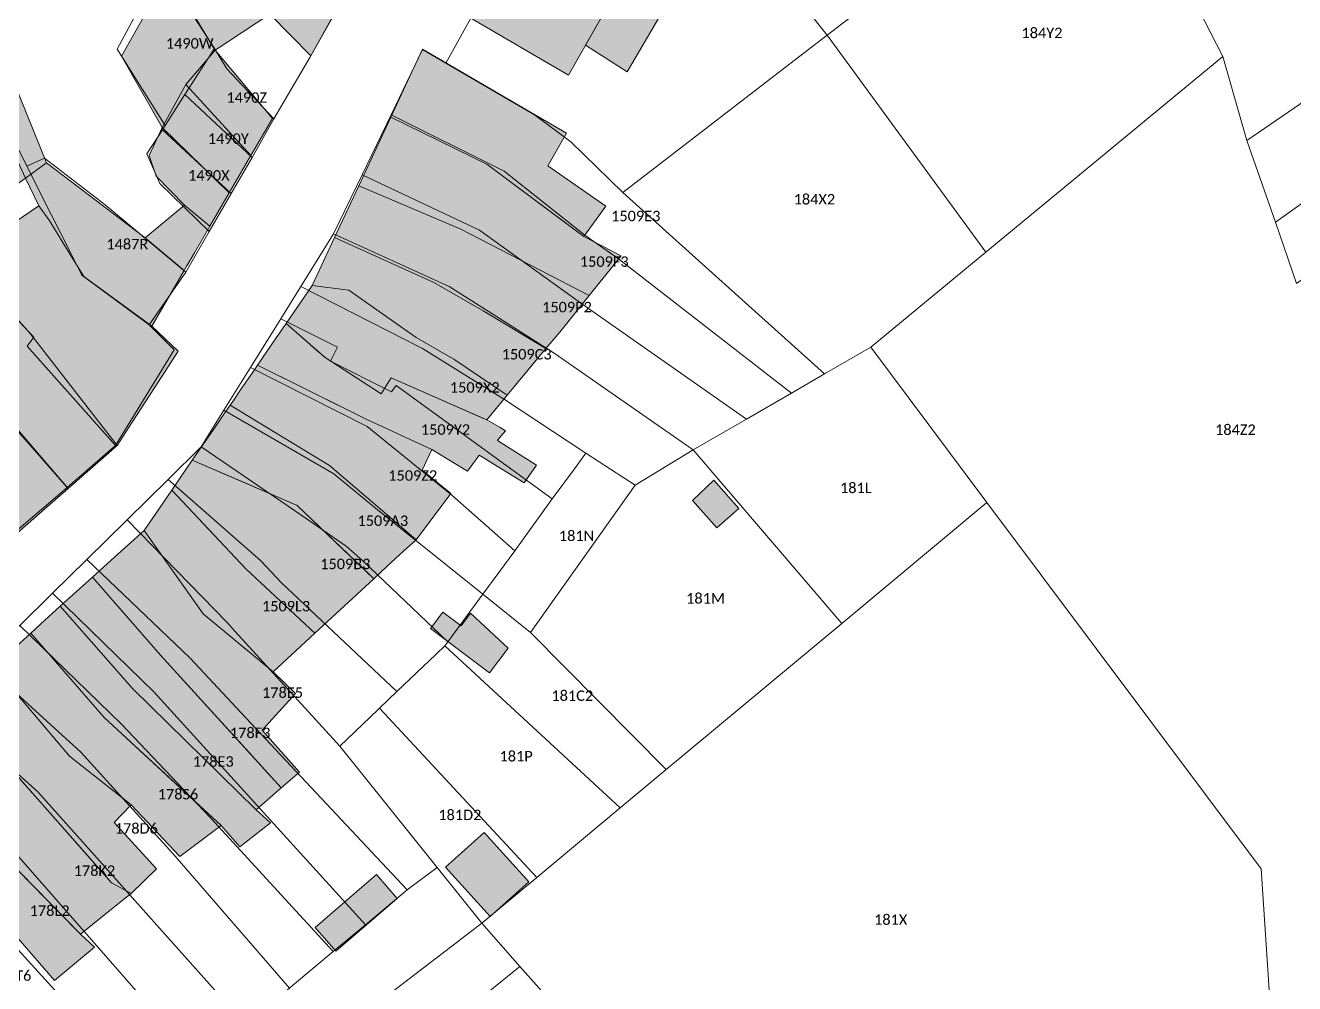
# Model space of a CAD drawing. Header units: metres. Extents: x 113120 to 240396, y 120329 to 242116.
# Drawn here: x 119911.7 to 120008.8, y 121773.8 to 121847.2 of the extents above; entities that cross this region are included whole.
import ezdxf

# ---------------------------------------------------------------- set-up
doc = ezdxf.new("R2010")
doc.units = ezdxf.units.M
doc.header["$LTSCALE"] = 3
for name, color, linetype, lineweight in [('Bpn_CaPa', 78, 'Continuous', 0), ('Bpn_ReBu', 4, 'Continuous', 0), ('Bpt_CaNu', 7, 'Continuous', 0), ('Hachure bâtiment', 11, 'Continuous', 0)]:
    doc.layers.add(name, color=color, linetype=linetype, lineweight=lineweight)
doc.styles.add('Legend', font='')
doc.styles.get('Legend').set_extended_font_data('Calibri')

msp = doc.modelspace()

# ---------------------------------------------------------------- hatches: boundary and pattern name
at = {"layer": 'Hachure bâtiment'}
h = msp.add_hatch(color=256, dxfattribs=at)
h.dxf.hatch_style = 1
h.paths.add_polyline_path([(119930.417, 121848.009), (119926.233, 121845.265), (119926.019, 121845.62), (119925.714, 121846.125), (119924.245, 121848.56), (119923.513, 121849.773), (119926.618, 121851.853), (119929.384, 121853.705), (119931.78, 121858.656), (119934.668, 121857.245), (119939.217, 121855.022), (119938.552, 121853.825), (119938.132, 121853.068), (119933.558, 121844.831)])
h = msp.add_hatch(color=256, dxfattribs=at)
h.dxf.hatch_style = 1
h.paths.add_polyline_path([(119950.912, 121856.622), (119958.42, 121852.418), (119957.661, 121851.086), (119953.253, 121843.351), (119945.803, 121847.718), (119950.77, 121856.701)])
h = msp.add_hatch(color=256, dxfattribs=at)
h.dxf.hatch_style = 1
h.paths.add_polyline_path([(119954.566, 121845.654), (119957.661, 121851.086), (119958.42, 121852.418), (119958.857, 121853.135), (119962.253, 121851.274), (119957.762, 121843.605)])
h = msp.add_hatch(color=256, dxfattribs=at)
h.dxf.hatch_style = 1
h.paths.add_polyline_path([(119922.44, 121850.81), (119923.513, 121849.773), (119926.233, 121845.265), (119923.992, 121842.647), (119922.179, 121839.357), (119919.065, 121844.815)])
h = msp.add_hatch(color=256, dxfattribs=at)
h.dxf.hatch_style = 1
h.paths.add_polyline_path([(119923.992, 121842.647), (119926.233, 121845.265), (119930.611, 121840.024), (119928.972, 121837.203)])
h = msp.add_hatch(color=256, dxfattribs=at)
h.dxf.hatch_style = 1
h.paths.add_polyline_path([(119951.685, 121836.423), (119956.115, 121833.33), (119954.44, 121831.002), (119950.33, 121834.067), (119947.024, 121836.533), (119939.667, 121840.126), (119941.317, 121843.659), (119941.537, 121844.131), (119942.104, 121845.346), (119953.112, 121838.903)])
h = msp.add_hatch(color=256, dxfattribs=at)
h.dxf.hatch_style = 1
h.paths.add_polyline_path([(119908.181, 121843.004), (119910.279, 121844.205), (119913.324, 121836.65), (119911.728, 121835.457), (119909.115, 121841.136)])
h = msp.add_hatch(color=256, dxfattribs=at)
h.dxf.hatch_style = 1
h.paths.add_polyline_path([(119927.318, 121834.355), (119922.179, 121839.357), (119923.992, 121842.647), (119928.972, 121837.203)])
h = msp.add_hatch(color=256, dxfattribs=at)
h.dxf.hatch_style = 1
h.paths.add_polyline_path([(119909.115, 121841.136), (119911.728, 121835.457), (119910.055, 121834.246), (119906.994, 121839.604)])
h = msp.add_hatch(color=256, dxfattribs=at)
h.dxf.hatch_style = 1
h.paths.add_polyline_path([(119939.667, 121840.126), (119947.024, 121836.533), (119952.745, 121832.266), (119954.44, 121831.002), (119957.295, 121829.531), (119957.299, 121829.529), (119954.847, 121826.485), (119945.026, 121831.557), (119937.218, 121834.879)])
h = msp.add_hatch(color=256, dxfattribs=at)
h.dxf.hatch_style = 1
h.paths.add_polyline_path([(119921.732, 121835.611), (119921.201, 121837.209), (119922.179, 121839.357), (119927.318, 121834.355), (119926.854, 121833.556), (119925.837, 121831.804), (119923.896, 121833.392)])
h = msp.add_hatch(color=256, dxfattribs=at)
h.dxf.hatch_style = 1
h.paths.add_polyline_path([(119913.324, 121836.65), (119920.893, 121830.9), (119923.866, 121828.411), (119921.389, 121824.145), (119916.182, 121827.936), (119915.155, 121829.628), (119913.595, 121832.182), (119912.739, 121833.346), (119911.728, 121835.457)])
h = msp.add_hatch(color=256, dxfattribs=at)
h.dxf.hatch_style = 1
h.paths.add_polyline_path([(119951.537, 121822.42), (119946.748, 121825.304), (119942.964, 121827.487), (119935.376, 121830.934), (119937.218, 121834.879), (119945.026, 121831.557), (119954.847, 121826.485), (119952.593, 121823.687)])
h = msp.add_hatch(color=256, dxfattribs=at)
h.dxf.hatch_style = 1
h.paths.add_polyline_path([(119916.182, 121827.936), (119921.389, 121824.145), (119923.41, 121822.233), (119921.596, 121819.431), (119919.889, 121816.794), (119918.734, 121815.011), (119912.088, 121823.576), (119906.918, 121829.333), (119910.918, 121832.091), (119912.739, 121833.346), (119913.595, 121832.182), (119915.155, 121829.628)])
h = msp.add_hatch(color=256, dxfattribs=at)
h.dxf.hatch_style = 1
h.paths.add_polyline_path([(119924.069, 121828.76), (119924.055, 121828.736), (119923.866, 121828.411), (119920.893, 121830.9), (119923.896, 121833.392), (119925.837, 121831.804), (119924.652, 121829.764)])
h = msp.add_hatch(color=256, dxfattribs=at)
h.dxf.hatch_style = 1
h.paths.add_polyline_path([(119905.655, 121830.74), (119906.918, 121829.333), (119912.088, 121823.576), (119918.734, 121815.011), (119914.99, 121811.721), (119906.181, 121821.974), (119901.29, 121827.172)])
h = msp.add_hatch(color=256, dxfattribs=at)
h.dxf.hatch_style = 1
h.paths.add_polyline_path([(119936.461, 121826.896), (119933.656, 121827.249), (119934.193, 121828.398), (119935.376, 121830.934), (119942.964, 121827.487), (119946.087, 121825.685), (119946.748, 121825.304), (119951.521, 121822.429), (119951.537, 121822.42), (119948.582, 121818.872), (119944.482, 121821.619), (119944.091, 121821.845), (119941.61, 121823.283)])
h = msp.add_hatch(color=256, dxfattribs=at)
h.dxf.hatch_style = 1
h.paths.add_polyline_path([(119900.959, 121819.384), (119899.428, 121821.54), (119901.796, 121823.368), (119899.784, 121825.942), (119901.29, 121827.172), (119903.576, 121824.742), (119905.042, 121823.185), (119906.181, 121821.974), (119914.99, 121811.721), (119913.408, 121810.331), (119912.563, 121809.589), (119910.447, 121807.729), (119910.15, 121807.469), (119906.556, 121811.504), (119904.797, 121813.479), (119900.182, 121818.661)])
h = msp.add_hatch(color=256, dxfattribs=at)
h.dxf.hatch_style = 1
h.paths.add_polyline_path([(119931.669, 121824.351), (119933.656, 121827.249), (119936.461, 121826.896), (119941.61, 121823.283), (119941.615, 121823.28), (119944.091, 121821.845), (119944.482, 121821.619), (119948.582, 121818.872), (119947.009, 121816.984), (119939.703, 121820.193), (119938.943, 121818.965), (119934.647, 121821.737), (119933.106, 121823.089)])
h = msp.add_hatch(color=256, dxfattribs=at)
h.dxf.hatch_style = 1
h.paths.add_polyline_path([(119949.863, 121812.161), (119947.498, 121813.609), (119946.728, 121814.08), (119946.437, 121814.259), (119946.264, 121814.027), (119946.031, 121813.717), (119945.528, 121813.043), (119945.163, 121813.264), (119942.805, 121814.694), (119937.748, 121817.039), (119929.471, 121821.146), (119930.909, 121823.243), (119931.161, 121823.611), (119931.417, 121823.984), (119931.444, 121824.024), (119931.669, 121824.351), (119932.712, 121823.436), (119932.817, 121823.343), (119934.024, 121822.283), (119934.647, 121821.737), (119938.943, 121818.965), (119939.703, 121820.193), (119946.775, 121817.087), (119947.009, 121816.984), (119948.026, 121816.384), (119948.442, 121816.138), (119947.842, 121815.417), (119947.83, 121815.403), (119950.821, 121813.506)])
h = msp.add_hatch(color=256, dxfattribs=at)
h.dxf.hatch_style = 1
h.paths.add_polyline_path([(119929.235, 121820.803), (119929.471, 121821.146), (119936.511, 121817.653), (119937.747, 121817.039), (119942.805, 121814.694), (119942.06, 121813.126), (119944.253, 121811.337), (119941.606, 121807.798), (119940.131, 121809.063), (119938.675, 121810.311), (119934.981, 121813.491), (119927.387, 121818.108), (119927.578, 121818.386), (119928.175, 121819.257), (119928.335, 121819.49), (119928.539, 121819.788), (119928.82, 121820.198)])
h = msp.add_hatch(color=256, dxfattribs=at)
h.dxf.hatch_style = 1
h.paths.add_polyline_path([(119940.652, 121806.916), (119939.405, 121805.763), (119938.368, 121804.806), (119938.086, 121805.076), (119932.481, 121810.438), (119932.474, 121810.441), (119932.457, 121810.448), (119928.413, 121812.191), (119924.489, 121813.883), (119925.929, 121815.982), (119926.229, 121816.419), (119926.851, 121817.326), (119927.387, 121818.108), (119934.981, 121813.491), (119938.675, 121810.311), (119941.606, 121807.798)])
h = msp.add_hatch(color=256, dxfattribs=at)
h.dxf.hatch_style = 1
h.paths.add_polyline_path([(119932.447, 121810.452), (119932.481, 121810.438), (119938.369, 121804.806), (119933.866, 121800.643), (119928.596, 121805.564), (119922.921, 121811.595), (119924.489, 121813.883)])
h = msp.add_hatch(color=256, dxfattribs=at)
h.dxf.hatch_style = 1
h.paths.add_polyline_path([(119966.303, 121810.201), (119964.603, 121808.701), (119962.753, 121810.801), (119964.394, 121812.368)])
h = msp.add_hatch(color=256, dxfattribs=at)
h.dxf.hatch_style = 1
h.paths.add_polyline_path([(119920.806, 121808.511), (119922.921, 121811.595), (119928.596, 121805.564), (119933.866, 121800.643), (119930.683, 121797.701), (119925.318, 121802.117)])
h = msp.add_hatch(color=256, dxfattribs=at)
h.dxf.hatch_style = 1
h.paths.add_polyline_path([(119918.284, 121806.228), (119920.806, 121808.511), (119925.318, 121802.117), (119930.683, 121797.701), (119932.391, 121796.041), (119929.836, 121793.231), (119932.691, 121790.02), (119931.295, 121788.8), (119928.552, 121791.819), (119922.056, 121798.968), (119916.843, 121804.923)])
h = msp.add_hatch(color=256, dxfattribs=at)
h.dxf.hatch_style = 1
h.paths.add_polyline_path([(119914.391, 121802.703), (119916.843, 121804.923), (119922.056, 121798.968), (119931.295, 121788.8), (119929.38, 121787.126), (119919.905, 121796.418)])
h = msp.add_hatch(color=256, dxfattribs=at)
h.dxf.hatch_style = 1
h.paths.add_polyline_path([(119912.129, 121800.654), (119912.869, 121801.325), (119912.887, 121801.341), (119914.391, 121802.703), (119919.905, 121796.418), (119929.38, 121787.126), (119930.458, 121786.125), (119928.113, 121784.285), (119926.696, 121785.917), (119924.912, 121787.563), (119917.743, 121794.182)])
h = msp.add_hatch(color=256, dxfattribs=at)
h.dxf.hatch_style = 1
h.paths.add_polyline_path([(119945.053, 121801.201), (119945.77, 121802.168), (119948.653, 121799.501), (119947.22, 121797.601), (119942.703, 121801.001), (119943.653, 121802.251)])
h = msp.add_hatch(color=256, dxfattribs=at)
h.dxf.hatch_style = 1
h.paths.add_polyline_path([(119909.27, 121798.066), (119912.129, 121800.654), (119917.743, 121794.182), (119926.696, 121785.917), (119923.541, 121783.556), (119919.814, 121787.519), (119919.068, 121788.104), (119915.091, 121791.225)])
h = msp.add_hatch(color=256, dxfattribs=at)
h.dxf.hatch_style = 1
h.paths.add_polyline_path([(119908.344, 121797.228), (119909.27, 121798.066), (119915.091, 121791.225), (119919.814, 121787.519), (119918.501, 121786.149), (119921.751, 121782.603), (119919.802, 121780.735), (119918.317, 121781.542), (119916.288, 121783.84), (119912.468, 121788.167), (119906.178, 121795.266), (119906.85, 121795.874)])
h = msp.add_hatch(color=256, dxfattribs=at)
h.dxf.hatch_style = 1
h.paths.add_polyline_path([(119915.936, 121777.607), (119909.035, 121784.66), (119906.094, 121788.179), (119902.759, 121792.17), (119906.178, 121795.266), (119906.184, 121795.259), (119912.468, 121788.167), (119918.317, 121781.542), (119919.802, 121780.735), (119919.352, 121780.371)])
h = msp.add_hatch(color=256, dxfattribs=at)
h.dxf.hatch_style = 1
h.paths.add_polyline_path([(119900.261, 121789.908), (119902.759, 121792.17), (119909.035, 121784.66), (119914.316, 121779.263), (119915.936, 121777.607), (119917.015, 121776.63), (119913.958, 121774.06), (119911.179, 121777.275), (119909.99, 121776.523), (119908.491, 121778.53), (119899.6, 121789.299), (119899.595, 121789.305)])
h = msp.add_hatch(color=256, dxfattribs=at)
h.dxf.hatch_style = 1
h.paths.add_polyline_path([(119946.81, 121785.406), (119950.222, 121781.623), (119947.265, 121778.957), (119943.854, 121782.74)])
h = msp.add_hatch(color=256, dxfattribs=at)
h.dxf.hatch_style = 1
h.paths.add_polyline_path([(119940.153, 121780.351), (119935.47, 121776.301), (119933.886, 121778.118), (119938.57, 121782.168)])

# ---------------------------------------------------------------- linework, layer by layer
at = {"layer": 'Bpn_CaPa'}
for points in [[(120050.117, 121869.754), (120052.586, 121871.517), (120055.161, 121873.295), (120056.585, 121874.245), (120059.412, 121876.156), (120068.194, 121882.755), (120070.036, 121884.167), (120073.002, 121880.144), (120071.223, 121878.793), (120063.433, 121872.878), (120063.869, 121872.274), (120059.853, 121869.483), (120007.337, 121832.102), (120005.157, 121838.338), (120031.41, 121856.393), (120045.384, 121866.373), (120050.117, 121869.754)], [(119962.572, 121859.219), (119955.137, 121863.564), (119951.569, 121871.102), (119957.164, 121873.846), (119962.753, 121876.917), (119968.653, 121880.15), (119971.103, 121875.767), (119982.237, 121881.831), (119983.745, 121879.351), (119985.912, 121875.788), (119988.616, 121871.343), (119991.466, 121866.656), (119994.008, 121862.544), (119973.051, 121846.405), (119963.12, 121858.9), (119962.572, 121859.219)], [(120008.963, 121827.4), (120007.337, 121832.102), (120059.853, 121869.483), (120063.869, 121872.274), (120063.433, 121872.878), (120071.223, 121878.793), (120073.002, 121880.144), (120076.127, 121876.01), (120074.357, 121874.693), (120066.994, 121869.215), (120058.853, 121863.167), (120008.963, 121827.4)], [(119997.562, 121856.02), (120020.136, 121872.001), (120023.386, 121867.767), (120028.22, 121861.117), (120031.41, 121856.393), (120005.157, 121838.338), (120003.322, 121844.788), (119997.562, 121856.02)], [(119925.789, 121831.378), (119923.985, 121828.275), (119917.833, 121833.433), (119913.17, 121837), (119911.841, 121836.387), (119908.32, 121843.4), (119901.253, 121858.283), (119900.386, 121860.183), (119904.794, 121864.529), (119907.52, 121867.217), (119910.42, 121869.017), (119915.345, 121862.034), (119920.274, 121854.531), (119921.306, 121852.951), (119922.144, 121851.667), (119918.747, 121845.338), (119922.41, 121839.496), (119922.202, 121839.167), (119921.02, 121837.317), (119922.003, 121835.067), (119925.789, 121831.378)], [(119996.02, 121858.959), (119997.562, 121856.02), (120003.322, 121844.788), (119985.192, 121829.805), (119973.051, 121846.405), (119994.008, 121862.544), (119996.02, 121858.959)], [(119939.257, 121854.951), (119933.474, 121844.704), (119930.735, 121840.018), (119927.126, 121843.832), (119926.187, 121845.402), (119922.445, 121851.198), (119929.04, 121854.997), (119931.897, 121859.451), (119939.257, 121854.951)], [(119973.051, 121846.405), (119971.195, 121844.972), (119957.42, 121834.367), (119953.453, 121838.25), (119950.654, 121840.307), (119943.893, 121844.262), (119945.803, 121847.717), (119953.159, 121860.203), (119959.278, 121853.768), (119960.493, 121855.785), (119962.572, 121859.219), (119963.12, 121858.9), (119973.051, 121846.405)], [(119890.834, 121849.657), (119894.57, 121852.75), (119901.253, 121858.283), (119908.32, 121843.4), (119911.841, 121836.387), (119913.691, 121832.695), (119915.164, 121829.768), (119916.033, 121828.037), (119921.183, 121824.248), (119923.098, 121822.341), (119918.62, 121815), (119911.85, 121822.616), (119912.37, 121823.288), (119905.856, 121830.204), (119893.643, 121845.739), (119890.834, 121849.657)], [(119922.41, 121839.496), (119918.747, 121845.338), (119922.144, 121851.667), (119922.445, 121851.198), (119926.187, 121845.402), (119923.926, 121841.863), (119922.41, 121839.496)], [(119973.051, 121846.405), (119985.192, 121829.805), (119976.388, 121822.528), (119972.852, 121820.482), (119957.42, 121834.367), (119971.195, 121844.972), (119973.051, 121846.405)], [(119890.614, 121843.071), (119893.643, 121845.739), (119905.856, 121830.204), (119912.37, 121823.288), (119911.85, 121822.616), (119918.62, 121815), (119914.911, 121811.808), (119905.896, 121822.073), (119901.62, 121827.5), (119890.186, 121842.65), (119890.614, 121843.071)], [(119923.926, 121841.863), (119926.187, 121845.402), (119927.126, 121843.832), (119930.735, 121840.018), (119929.075, 121837.052), (119923.926, 121841.863)], [(119957.42, 121834.367), (119972.852, 121820.482), (119970.32, 121819.017), (119957.103, 121829.3), (119954.52, 121831.1), (119948.35, 121836), (119939.698, 121840.326), (119942.105, 121845.307), (119943.893, 121844.262), (119950.654, 121840.307), (119953.453, 121838.25), (119957.42, 121834.367)], [(119890.186, 121842.65), (119901.62, 121827.5), (119905.896, 121822.073), (119914.911, 121811.808), (119911.046, 121808.486), (119901.07, 121819.45), (119899.399, 121821.638), (119886.318, 121839.211), (119887.77, 121840.5), (119890.186, 121842.65)], [(119922.41, 121839.496), (119923.926, 121841.863), (119929.075, 121837.052), (119927.461, 121834.305), (119922.202, 121839.167), (119922.41, 121839.496)], [(119939.698, 121840.326), (119948.35, 121836), (119954.52, 121831.1), (119957.103, 121829.3), (119970.32, 121819.017), (119966.874, 121817.023), (119954.553, 121825.667), (119952.658, 121827.027), (119946.445, 121831.485), (119937.47, 121835.715), (119939.698, 121840.326)], [(119927.461, 121834.305), (119925.789, 121831.378), (119922.003, 121835.067), (119921.02, 121837.317), (119922.202, 121839.167), (119927.461, 121834.305)], [(119921.183, 121824.248), (119916.033, 121828.037), (119915.164, 121829.768), (119913.691, 121832.695), (119911.841, 121836.387), (119913.17, 121837), (119917.833, 121833.433), (119923.985, 121828.275), (119921.183, 121824.248)], [(119962.803, 121814.667), (119952.17, 121822.067), (119947.389, 121825.111), (119944.141, 121827.178), (119935.291, 121831.203), (119937.47, 121835.715), (119946.445, 121831.485), (119952.658, 121827.027), (119954.553, 121825.667), (119966.874, 121817.023), (119962.803, 121814.667)], [(119962.803, 121814.667), (119958.353, 121811.967), (119954.601, 121814.425), (119948.36, 121818.527), (119942.095, 121822.422), (119932.785, 121827.168), (119935.291, 121831.203), (119944.141, 121827.178), (119947.389, 121825.111), (119952.17, 121822.067), (119962.803, 121814.667)], [(119954.601, 121814.425), (119953.73, 121813.224), (119952.011, 121810.924), (119940.085, 121819.605), (119939.734, 121819.118), (119935.054, 121821.455), (119935.595, 121822.538), (119931.255, 121824.704), (119932.785, 121827.168), (119942.095, 121822.422), (119948.36, 121818.527), (119954.601, 121814.425)], [(119949.166, 121806.943), (119944.353, 121811.217), (119937.877, 121816.46), (119928.935, 121820.967), (119930.614, 121823.671), (119931.255, 121824.704), (119935.595, 121822.538), (119935.054, 121821.455), (119939.734, 121819.118), (119940.085, 121819.605), (119952.011, 121810.924), (119949.166, 121806.943)], [(119962.803, 121814.667), (119966.874, 121817.023), (119970.32, 121819.017), (119972.852, 121820.482), (119976.388, 121822.528), (119985.268, 121810.655), (119974.171, 121801.39), (119962.803, 121814.667)], [(119946.704, 121803.642), (119941.437, 121807.86), (119938.653, 121810.089), (119935.303, 121812.834), (119926.907, 121817.701), (119928.935, 121820.967), (119937.877, 121816.46), (119944.353, 121811.217), (119949.166, 121806.943), (119946.704, 121803.642)], [(119925.167, 121814.899), (119926.907, 121817.701), (119935.303, 121812.834), (119938.653, 121810.089), (119941.437, 121807.86), (119946.704, 121803.642), (119944.031, 121799.99), (119937.527, 121806.187), (119936.27, 121807.317), (119932.382, 121809.982), (119925.167, 121814.899)], [(119925.167, 121814.899), (119932.382, 121809.982), (119936.27, 121807.317), (119937.527, 121806.187), (119944.031, 121799.99), (119943.805, 121799.681), (119943.146, 121799.051), (119940.135, 121796.174), (119931.32, 121804.51), (119929.694, 121806.21), (119922.638, 121812.408), (119925.167, 121814.899)], [(119958.353, 121811.967), (119950.353, 121800.7), (119946.704, 121803.642), (119949.166, 121806.943), (119952.011, 121810.924), (119953.73, 121813.224), (119954.601, 121814.425), (119958.353, 121811.967)], [(119958.353, 121811.967), (119962.803, 121814.667), (119974.171, 121801.39), (119960.747, 121790.21), (119950.353, 121800.7), (119958.353, 121811.967)], [(119935.77, 121792), (119929.38, 121799.014), (119927.751, 121800.801), (119927.145, 121801.466), (119919.504, 121809.32), (119922.638, 121812.408), (119929.694, 121806.21), (119931.32, 121804.51), (119940.135, 121796.174), (119938.799, 121794.896), (119938.682, 121794.784), (119935.77, 121792)], [(119949.553, 121775.15), (119946.633, 121778.455), (119950.842, 121781.961), (119957.221, 121787.273), (119960.747, 121790.21), (119974.171, 121801.39), (119985.268, 121810.655), (120006.25, 121782.605), (120008.657, 121746.275), (120003.902, 121745.979), (119997.563, 121747.3), (119989.525, 121748.969), (119982.41, 121747.653), (119975.055, 121746.291), (119974.081, 121747.393), (119971.46, 121750.359), (119968.862, 121753.3), (119967.12, 121755.27), (119964.576, 121758.149), (119961.97, 121761.098), (119958.776, 121764.713), (119956.056, 121767.791), (119953.083, 121771.156), (119949.553, 121775.15)], [(119916.431, 121806.292), (119919.504, 121809.32), (119927.145, 121801.466), (119927.751, 121800.801), (119929.38, 121799.014), (119935.77, 121792), (119943.209, 121782.724), (119940.931, 121780.998), (119929.314, 121793.39), (119926.442, 121796.454), (119924.287, 121798.752), (119916.431, 121806.292)], [(119916.431, 121806.292), (119924.287, 121798.752), (119926.442, 121796.454), (119929.314, 121793.39), (119940.931, 121780.998), (119937.734, 121778.335), (119926.432, 121790.779), (119925.849, 121791.421), (119921.58, 121796.122), (119913.798, 121803.699), (119916.431, 121806.292)], [(119935.273, 121776.287), (119925.907, 121786.494), (119923.351, 121789.181), (119919.066, 121793.687), (119911.305, 121801.243), (119913.798, 121803.699), (119921.58, 121796.122), (119925.849, 121791.421), (119926.432, 121790.779), (119937.734, 121778.335), (119935.273, 121776.287)], [(119943.805, 121799.681), (119944.031, 121799.99), (119946.704, 121803.642), (119950.353, 121800.7), (119960.747, 121790.21), (119957.221, 121787.273), (119943.805, 121799.681)], [(119935.273, 121776.287), (119932.146, 121773.683), (119931.915, 121773.49), (119922.997, 121783.791), (119919.46, 121787.696), (119915.969, 121791.55), (119908.413, 121798.392), (119911.305, 121801.243), (119919.066, 121793.687), (119923.351, 121789.181), (119925.907, 121786.494), (119935.273, 121776.287)], [(119938.799, 121794.896), (119940.135, 121796.174), (119943.146, 121799.051), (119943.805, 121799.681), (119957.221, 121787.273), (119950.842, 121781.961), (119938.799, 121794.896)], [(119905.2, 121795.226), (119908.413, 121798.392), (119915.969, 121791.55), (119919.46, 121787.696), (119922.997, 121783.791), (119931.915, 121773.49), (119928.56, 121770.696), (119921.134, 121779.014), (119917.815, 121782.732), (119912.666, 121788.5), (119905.2, 121795.226)], [(119905.2, 121795.226), (119912.666, 121788.5), (119917.815, 121782.732), (119921.134, 121779.014), (119928.56, 121770.696), (119925.018, 121767.777), (119916.231, 121777.783), (119909.685, 121785.237), (119902.272, 121792.344), (119905.2, 121795.226)], [(119935.77, 121792), (119938.682, 121794.784), (119938.799, 121794.896), (119950.842, 121781.961), (119946.633, 121778.455), (119943.209, 121782.724), (119935.77, 121792)], [(119899.071, 121789.231), (119902.272, 121792.344), (119909.685, 121785.237), (119916.231, 121777.783), (119925.018, 121767.777), (119921.62, 121764.918), (119910.657, 121776.983), (119909.334, 121778.44), (119899.071, 121789.231)], [(119914.358, 121762.668), (119902.483, 121777.55), (119896.601, 121784.141), (119896.463, 121786.62), (119899.071, 121789.231), (119909.334, 121778.44), (119910.657, 121776.983), (119921.62, 121764.918), (119918.918, 121762.668), (119917.085, 121764.869), (119915.671, 121763.727), (119914.358, 121762.668)], [(119937.734, 121778.335), (119940.931, 121780.998), (119943.209, 121782.724), (119946.633, 121778.455), (119936.386, 121770.6), (119933.019, 121767.799), (119927.324, 121763.053), (119919.336, 121756.502), (119916.189, 121760.4), (119917.68, 121761.637), (119918.918, 121762.668), (119921.62, 121764.918), (119925.018, 121767.777), (119928.56, 121770.696), (119931.915, 121773.49), (119932.146, 121773.683), (119935.273, 121776.287), (119937.734, 121778.335)], [(119919.336, 121756.502), (119927.324, 121763.053), (119933.019, 121767.799), (119936.386, 121770.6), (119946.633, 121778.455), (119949.553, 121775.15), (119935.284, 121763.585), (119932.94, 121761.685), (119932.608, 121761.416), (119922.211, 121752.94), (119919.336, 121756.502)], [(119953.083, 121771.156), (119935.86, 121757.046), (119933.123, 121754.803), (119925.415, 121748.972), (119922.211, 121752.94), (119932.608, 121761.416), (119932.94, 121761.685), (119935.284, 121763.585), (119949.553, 121775.15), (119953.083, 121771.156)]]:
    msp.add_lwpolyline(points, close=True, dxfattribs=at)
msp.add_lwpolyline([(120011.647, 121701.123), (120008.657, 121746.275), (120006.25, 121782.605), (119985.268, 121810.655), (119976.388, 121822.528), (119985.192, 121829.805), (120003.322, 121844.788), (120005.157, 121838.338), (120007.337, 121832.102), (120008.963, 121827.4)], dxfattribs=at)
at = {"layer": 'Bpn_ReBu'}
for points in [[(119930.417, 121848.009), (119926.233, 121845.265), (119926.019, 121845.62), (119925.714, 121846.125), (119924.245, 121848.56), (119923.513, 121849.773), (119926.618, 121851.853), (119929.384, 121853.705), (119931.78, 121858.656), (119934.668, 121857.245), (119939.217, 121855.022), (119938.552, 121853.825), (119938.132, 121853.068), (119933.558, 121844.831), (119930.417, 121848.009)], [(119950.912, 121856.622), (119958.42, 121852.418), (119957.661, 121851.086), (119953.253, 121843.351), (119945.803, 121847.718), (119950.77, 121856.701), (119950.912, 121856.622)], [(119954.566, 121845.654), (119957.661, 121851.086), (119958.42, 121852.418), (119958.857, 121853.135), (119962.253, 121851.274), (119957.762, 121843.605), (119954.566, 121845.654)], [(119922.44, 121850.81), (119923.513, 121849.773), (119926.233, 121845.265), (119923.992, 121842.647), (119922.179, 121839.357), (119919.065, 121844.815), (119922.44, 121850.81)], [(119923.992, 121842.647), (119926.233, 121845.265), (119930.611, 121840.024), (119928.972, 121837.203), (119923.992, 121842.647)], [(119951.685, 121836.423), (119956.115, 121833.33), (119954.44, 121831.002), (119950.33, 121834.067), (119947.024, 121836.533), (119939.667, 121840.126), (119941.317, 121843.659), (119941.537, 121844.131), (119942.104, 121845.346), (119953.112, 121838.903), (119951.685, 121836.423)], [(119908.181, 121843.004), (119910.279, 121844.205), (119913.324, 121836.65), (119911.728, 121835.457), (119909.115, 121841.136), (119908.181, 121843.004)], [(119927.318, 121834.355), (119922.179, 121839.357), (119923.992, 121842.647), (119928.972, 121837.203), (119927.318, 121834.355)], [(119909.115, 121841.136), (119911.728, 121835.457), (119910.055, 121834.246), (119906.994, 121839.604), (119909.115, 121841.136)], [(119939.667, 121840.126), (119947.024, 121836.533), (119952.745, 121832.266), (119954.44, 121831.002), (119957.295, 121829.531), (119957.299, 121829.529), (119954.847, 121826.485), (119945.026, 121831.557), (119937.218, 121834.879), (119939.667, 121840.126)], [(119921.732, 121835.611), (119921.201, 121837.209), (119922.179, 121839.357), (119927.318, 121834.355), (119926.854, 121833.556), (119925.837, 121831.804), (119923.896, 121833.392), (119921.732, 121835.611)], [(119913.324, 121836.65), (119920.893, 121830.9), (119923.866, 121828.411), (119921.389, 121824.145), (119916.182, 121827.936), (119915.155, 121829.628), (119913.595, 121832.182), (119912.739, 121833.346), (119911.728, 121835.457), (119913.324, 121836.65)], [(119951.537, 121822.42), (119946.748, 121825.304), (119942.964, 121827.487), (119935.376, 121830.934), (119937.218, 121834.879), (119945.026, 121831.557), (119954.847, 121826.485), (119952.593, 121823.687), (119951.537, 121822.42)], [(119916.182, 121827.936), (119921.389, 121824.145), (119923.41, 121822.233), (119921.596, 121819.431), (119919.889, 121816.794), (119918.734, 121815.011), (119912.088, 121823.576), (119906.918, 121829.333), (119910.918, 121832.091), (119912.739, 121833.346), (119913.595, 121832.182), (119915.155, 121829.628), (119916.182, 121827.936)], [(119924.069, 121828.76), (119924.055, 121828.736), (119923.866, 121828.411), (119920.893, 121830.9), (119923.896, 121833.392), (119925.837, 121831.804), (119924.652, 121829.764), (119924.069, 121828.76)], [(119905.655, 121830.74), (119906.918, 121829.333), (119912.088, 121823.576), (119918.734, 121815.011), (119914.99, 121811.721), (119906.181, 121821.974), (119901.29, 121827.172), (119905.655, 121830.74)], [(119936.461, 121826.896), (119933.656, 121827.249), (119934.193, 121828.398), (119935.376, 121830.934), (119942.964, 121827.487), (119946.087, 121825.685), (119946.748, 121825.304), (119951.521, 121822.429), (119951.537, 121822.42), (119948.582, 121818.872), (119944.482, 121821.619), (119944.091, 121821.845), (119941.61, 121823.283), (119936.461, 121826.896)], [(119900.959, 121819.384), (119899.428, 121821.54), (119901.796, 121823.368), (119899.784, 121825.942), (119901.29, 121827.172), (119903.576, 121824.742), (119905.042, 121823.185), (119906.181, 121821.974), (119914.99, 121811.721), (119913.408, 121810.331), (119912.563, 121809.589), (119910.447, 121807.729), (119910.15, 121807.469), (119906.556, 121811.504), (119904.797, 121813.479), (119900.182, 121818.661), (119900.959, 121819.384)], [(119931.669, 121824.351), (119933.656, 121827.249), (119936.461, 121826.896), (119941.61, 121823.283), (119941.615, 121823.28), (119944.091, 121821.845), (119944.482, 121821.619), (119948.582, 121818.872), (119947.009, 121816.984), (119939.703, 121820.193), (119938.943, 121818.965), (119934.647, 121821.737), (119933.106, 121823.089), (119931.669, 121824.351)], [(119949.863, 121812.161), (119947.498, 121813.609), (119946.728, 121814.08), (119946.437, 121814.259), (119946.264, 121814.027), (119946.031, 121813.717), (119945.528, 121813.043), (119945.163, 121813.264), (119942.805, 121814.694), (119937.748, 121817.039), (119929.471, 121821.146), (119930.909, 121823.243), (119931.161, 121823.611), (119931.417, 121823.984), (119931.444, 121824.024), (119931.669, 121824.351), (119932.712, 121823.436), (119932.817, 121823.343), (119934.024, 121822.283), (119934.647, 121821.737), (119938.943, 121818.965), (119939.703, 121820.193), (119946.775, 121817.087), (119947.009, 121816.984), (119948.026, 121816.384), (119948.442, 121816.138), (119947.842, 121815.417), (119947.83, 121815.403), (119950.821, 121813.506), (119949.863, 121812.161)], [(119929.235, 121820.803), (119929.471, 121821.146), (119936.511, 121817.653), (119937.747, 121817.039), (119942.805, 121814.694), (119942.06, 121813.126), (119944.253, 121811.337), (119941.606, 121807.798), (119940.131, 121809.063), (119938.675, 121810.311), (119934.981, 121813.491), (119927.387, 121818.108), (119927.578, 121818.386), (119928.175, 121819.257), (119928.335, 121819.49), (119928.539, 121819.788), (119928.82, 121820.198), (119929.235, 121820.803)], [(119940.652, 121806.916), (119939.405, 121805.763), (119938.368, 121804.806), (119938.086, 121805.076), (119932.481, 121810.438), (119932.474, 121810.441), (119932.457, 121810.448), (119928.413, 121812.191), (119924.489, 121813.883), (119925.929, 121815.982), (119926.229, 121816.419), (119926.851, 121817.326), (119927.387, 121818.108), (119934.981, 121813.491), (119938.675, 121810.311), (119941.606, 121807.798), (119940.652, 121806.916)], [(119932.447, 121810.452), (119932.481, 121810.438), (119938.369, 121804.806), (119933.866, 121800.643), (119928.596, 121805.564), (119922.921, 121811.595), (119924.489, 121813.883), (119932.447, 121810.452)], [(119966.303, 121810.201), (119964.603, 121808.701), (119962.753, 121810.801), (119964.394, 121812.368), (119966.303, 121810.201)], [(119920.806, 121808.511), (119922.921, 121811.595), (119928.596, 121805.564), (119933.866, 121800.643), (119930.683, 121797.701), (119925.318, 121802.117), (119920.806, 121808.511)], [(119918.284, 121806.228), (119920.806, 121808.511), (119925.318, 121802.117), (119930.683, 121797.701), (119932.391, 121796.041), (119929.836, 121793.231), (119932.691, 121790.02), (119931.295, 121788.8), (119928.552, 121791.819), (119922.056, 121798.968), (119916.843, 121804.923), (119918.284, 121806.228)], [(119914.391, 121802.703), (119916.843, 121804.923), (119922.056, 121798.968), (119931.295, 121788.8), (119929.38, 121787.126), (119919.905, 121796.418), (119914.391, 121802.703)], [(119912.129, 121800.654), (119912.869, 121801.325), (119912.887, 121801.341), (119914.391, 121802.703), (119919.905, 121796.418), (119929.38, 121787.126), (119930.458, 121786.125), (119928.113, 121784.285), (119926.696, 121785.917), (119924.912, 121787.563), (119917.743, 121794.182), (119912.129, 121800.654)], [(119945.053, 121801.201), (119945.77, 121802.168), (119948.653, 121799.501), (119947.22, 121797.601), (119942.703, 121801.001), (119943.653, 121802.251), (119945.053, 121801.201)], [(119909.27, 121798.066), (119912.129, 121800.654), (119917.743, 121794.182), (119926.696, 121785.917), (119923.541, 121783.556), (119919.814, 121787.519), (119919.068, 121788.104), (119915.091, 121791.225), (119909.27, 121798.066)], [(119908.344, 121797.228), (119909.27, 121798.066), (119915.091, 121791.225), (119919.814, 121787.519), (119918.501, 121786.149), (119921.751, 121782.603), (119919.802, 121780.735), (119918.317, 121781.542), (119916.288, 121783.84), (119912.468, 121788.167), (119906.178, 121795.266), (119906.85, 121795.874), (119908.344, 121797.228)], [(119915.936, 121777.607), (119909.035, 121784.66), (119906.094, 121788.179), (119902.759, 121792.17), (119906.178, 121795.266), (119906.184, 121795.259), (119912.468, 121788.167), (119918.317, 121781.542), (119919.802, 121780.735), (119919.352, 121780.371), (119915.936, 121777.607)], [(119900.261, 121789.908), (119902.759, 121792.17), (119909.035, 121784.66), (119914.316, 121779.263), (119915.936, 121777.607), (119917.015, 121776.63), (119913.958, 121774.06), (119911.179, 121777.275), (119909.99, 121776.523), (119908.491, 121778.53), (119899.6, 121789.299), (119899.595, 121789.305), (119900.261, 121789.908)], [(119946.81, 121785.406), (119950.222, 121781.623), (119947.265, 121778.957), (119943.854, 121782.74), (119946.81, 121785.406)], [(119940.153, 121780.351), (119935.47, 121776.301), (119933.886, 121778.118), (119938.57, 121782.168), (119940.153, 121780.351)]]:
    msp.add_lwpolyline(points, close=True, dxfattribs=at)

# ---------------------------------------------------------------- texts
at = {"layer": 'Bpt_CaNu', "char_height": 0.8, "attachment_point": 7, "style": 'Legend'}
for s, insert in [('184Y2', (119987.915, 121846.175)), ('1490W', (119922.467, 121845.373)), ('1490Z', (119927.098, 121841.227)), ('1490Y', (119925.672, 121838.084)), ('1490X', (119924.164, 121835.272)), ('184X2', (119970.488, 121833.444)), ('1509E3', (119956.527, 121832.162)), ('1487R', (119917.913, 121830.01)), ('1509F3', (119954.135, 121828.674)), ('1509P2', (119951.248, 121825.191)), ('1509C3', (119948.152, 121821.585)), ('1509X2', (119944.19, 121819.046)), ('184Z2', (120002.726, 121815.81)), ('1509Y2', (119941.972, 121815.823)), ('1509Z2', (119939.48, 121812.305)), ('181L', (119974.035, 121811.359)), ('1509A3', (119937.123, 121808.845)), ('181N', (119952.529, 121807.691)), ('1509B3', (119934.274, 121805.536)), ('1509L3', (119929.819, 121802.305)), ('181M', (119962.263, 121802.905)), ('178E5', (119929.82, 121795.69)), ('181C2', (119951.959, 121795.458)), ('178F3', (119927.365, 121792.611)), ('181P', (119947.989, 121790.821)), ('178E3', (119924.519, 121790.419)), ('178S6', (119921.843, 121787.916)), ('181D2', (119943.306, 121786.329)), ('178D6', (119918.557, 121785.297)), ('178K2', (119915.416, 121782.066)), ('178L2', (119912.045, 121779.004)), ('181X', (119976.642, 121778.319)), ('178T6', (119909.041, 121774.04))]:
    msp.add_mtext(s, dxfattribs=dict(at, insert=insert))

doc.saveas('drawing.dxf')
